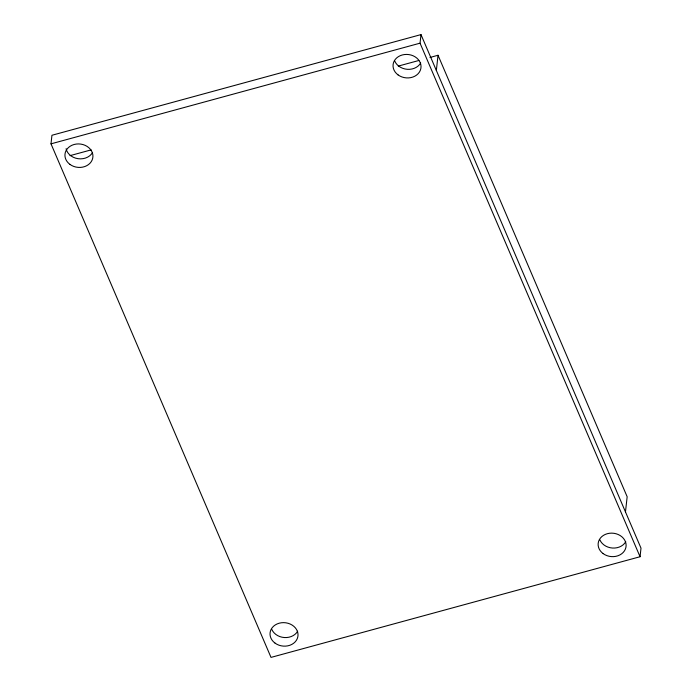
<?xml version="1.0" encoding="UTF-8"?>
<svg xmlns="http://www.w3.org/2000/svg" width="692" height="692" viewBox="0 0 692 692"><rect width="100%" height="100%" fill="white"/><g stroke="black" fill="none" stroke-linecap="round" stroke-linejoin="round"><path stroke-width="1.04" d="M51 143.841L51.943 135.269L420.987 34.6L641 548.159L640.057 556.731L271.013 657.4L51 143.841L420.044 43.172L420.987 34.6M436.349 70.454L438.027 55.265L429.966 57.462M625.481 511.933L627.16 496.744L438.027 55.265M69.987 155.657L91.162 149.879M398.272 66.103L418.868 60.489M420.044 43.172L640.057 556.731M92.581 152.482A14.03 11.729 6.3 0 1 78.058 158.693A14.03 11.729 6.3 0 1 66.086 148.694M420.675 62.981A14.03 11.729 6.3 0 1 407.38 69.321A14.03 11.729 6.3 0 1 394.821 61.19M625.767 541.706A14.03 11.729 6.3 0 1 612.463 548.038A14.03 11.729 6.3 0 1 599.903 539.916M297.664 631.199A14.03 11.729 6.3 0 1 284.36 637.54A14.03 11.729 6.3 0 1 271.809 629.417M69.935 164.385A14.03 11.729 6.3 0 0 92.728 158.165A14.03 11.729 6.3 0 0 74.139 144.481A14.03 11.729 6.3 0 0 69.935 164.385M275.018 643.102A14.03 11.729 6.3 0 0 297.82 636.882A14.03 11.729 6.3 0 0 279.222 623.198A14.03 11.729 6.3 0 0 275.018 643.102M603.121 553.6A14.03 11.729 6.3 0 0 625.914 547.381A14.03 11.729 6.3 0 0 607.325 533.696A14.03 11.729 6.3 0 0 603.121 553.6M398.038 74.883A14.03 11.729 6.3 0 0 420.831 68.664A14.03 11.729 6.3 0 0 402.234 54.979A14.03 11.729 6.3 0 0 398.038 74.883"/></g></svg>
